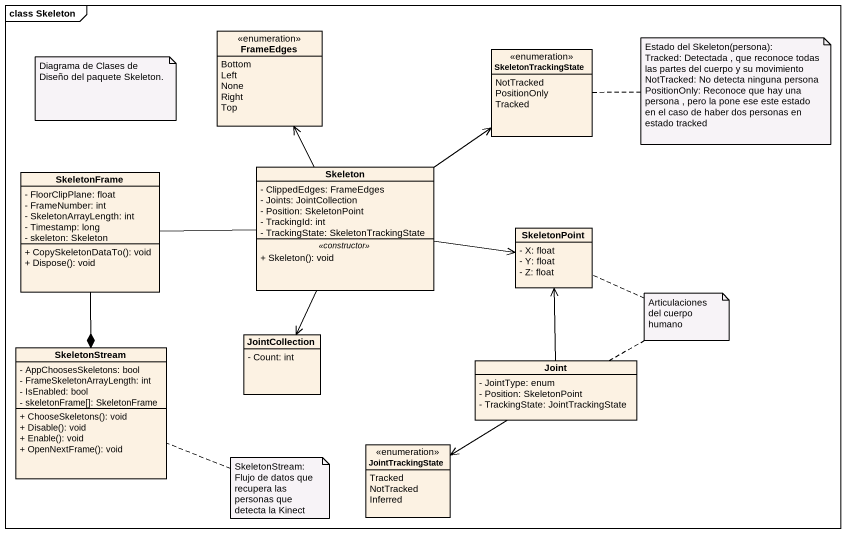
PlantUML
@startuml
mainframe class Skeleton
hide circle
hide empty members
skinparam classAttributeIconSize 0
enum FrameEdges {
  Bottom
  Left
  None
  Right
  Top
}
enum SkeletonTrackingState {
  NotTracked
  PositionOnly
  Tracked
}
class SkeletonFrame {
  - FloorClipPlane: float
  - FrameNumber: int
  - SkeletonArrayLength: int
  - Timestamp: long
  - skeleton: Skeleton
  + CopySkeletonDataTo(): void
  + Dispose(): void
}
class Skeleton {
  - ClippedEdges: FrameEdges
  - Joints: JointCollection
  - Position: SkeletonPoint
  - TrackingId: int
  - TrackingState: SkeletonTrackingState
  .. <<constructor>> ..
  + Skeleton(): void
}
class SkeletonPoint {
  - X: float
  - Y: float
  - Z: float
}
class SkeletonStream {
  - AppChoosesSkeletons: bool
  - FrameSkeletonArrayLength: int
  - IsEnabled: bool
  - skeletonFrame[]: SkeletonFrame
  + ChooseSkeletons(): void
  + Disable(): void
  + Enable(): void
  + OpenNextFrame(): void
}
class JointCollection {
  - Count: int
}
class Joint {
  - JointType: enum
  - Position: SkeletonPoint
  - TrackingState: JointTrackingState
}
enum JointTrackingState {
  Tracked
  NotTracked
  Inferred
}
SkeletonFrame -right- Skeleton
SkeletonFrame --* SkeletonStream
Skeleton -up-> FrameEdges
Skeleton -up-> SkeletonTrackingState
Skeleton -right-> SkeletonPoint
Skeleton --> JointCollection
Joint -up-> SkeletonPoint
Joint --> JointTrackingState
note right of SkeletonTrackingState
  Estado del Skeleton(persona):
  Tracked: Detectada , que reconoce todas las partes del cuerpo y su movimiento
  NotTracked: No detecta ninguna persona
  PositionOnly: Reconoce que hay una persona , pero la pone ese este estado en el caso de haber dos personas en estado tracked
end note
note as N2
  Diagrama de Clases de Diseño del paquete Skeleton.
end note
note as N3
  Articulaciones del cuerpo humano
end note
N3 .. SkeletonPoint
N3 .. Joint
note right of SkeletonStream : SkeletonStream: Flujo de datos que recupera las personas que detecta la Kinect
@enduml
